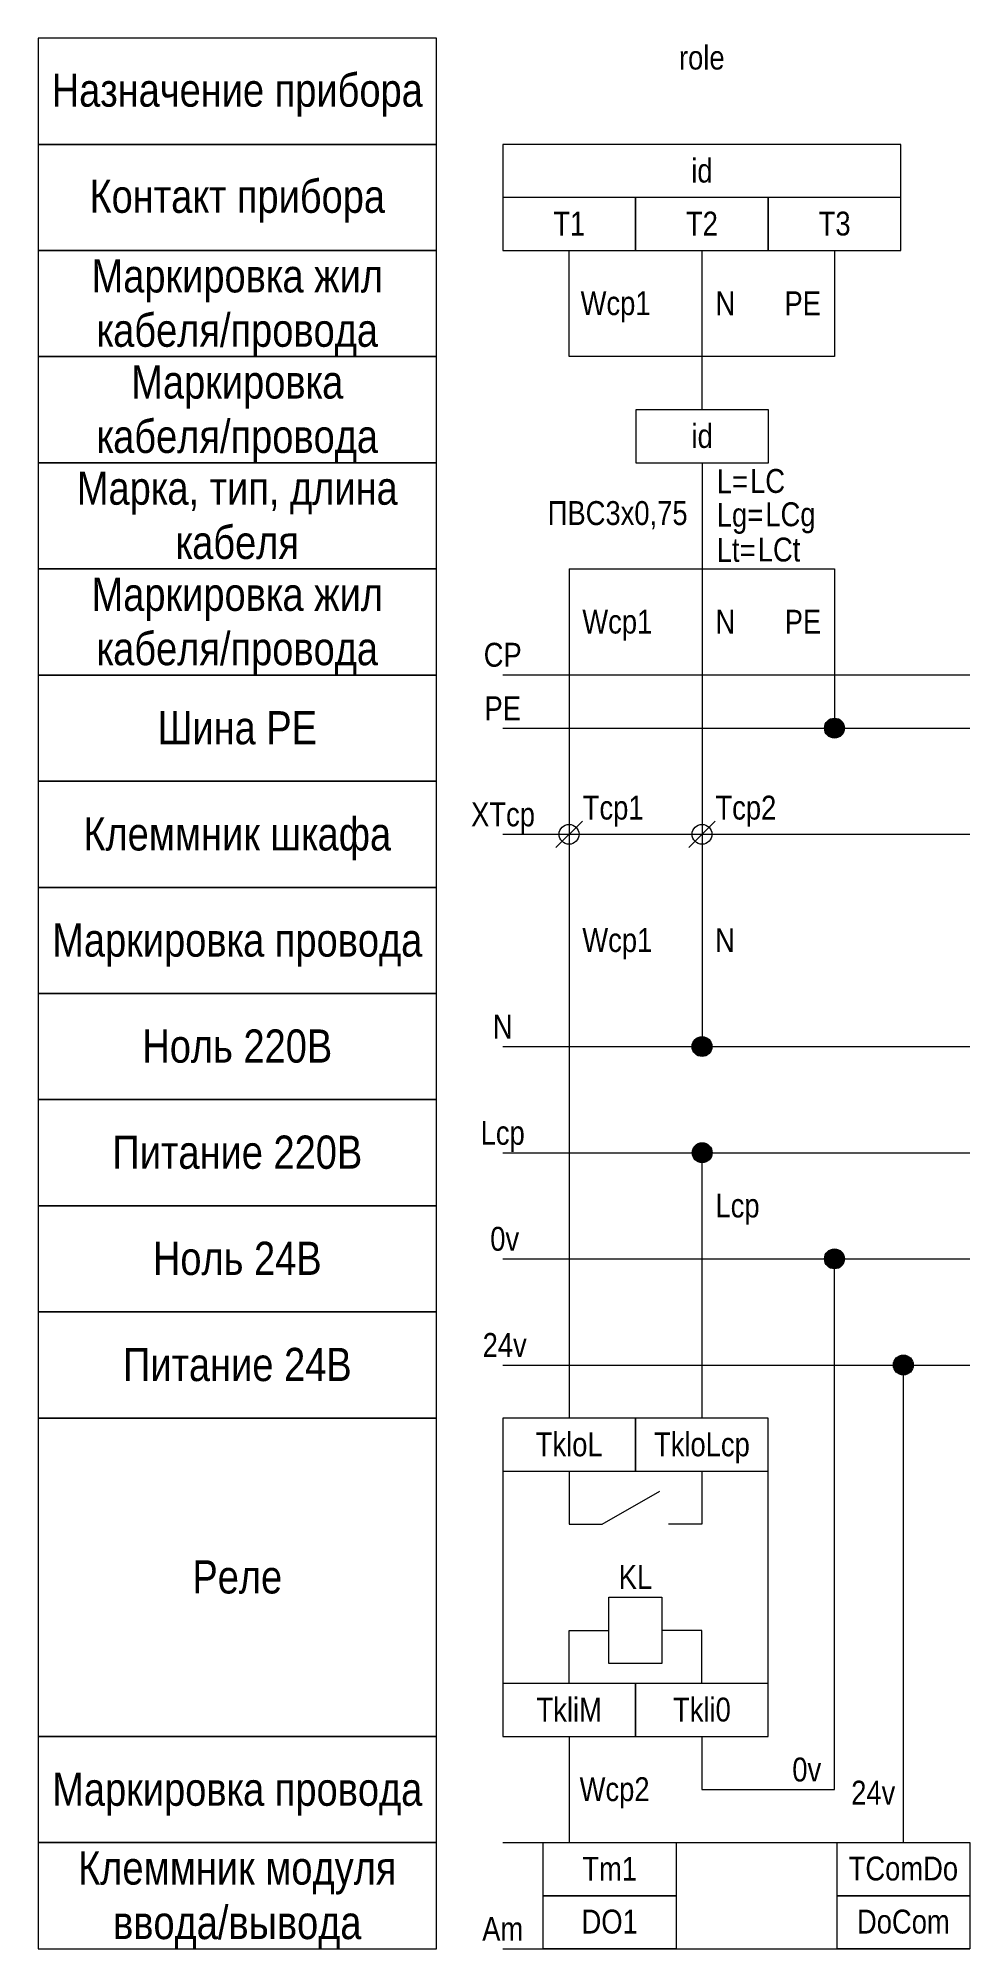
# Model space of a CAD drawing. Header units: millimetres. Extents: x 20 to 90, y -149 to -5.
import ezdxf

# ---------------------------------------------------------------- set-up
doc = ezdxf.new("R2010")
doc.units = ezdxf.units.MM
doc.header["$MEASUREMENT"] = 0
doc.linetypes.add('1_1', pattern=[2000, 1000, -1000])
doc.linetypes.add('4_2_1_2', pattern=[6702.777624, 3527.777672, -1763.888836, 0, -1411.111116])
for name, color, linetype in [('cp_names', 7, 'Continuous'), ('cp_params_do', 7, 'Continuous'), ('cp_static_do', 7, 'Continuous'), ('id_names', 7, 'Continuous'), ('id_params_do', 7, 'Continuous'), ('id_static_do', 7, 'Continuous')]:
    doc.layers.add(name, color=color, linetype=linetype)
doc.styles.add('СГЕНЕРИР_СТИЛЬ_1', font='ARIALN.TTF')

msp = doc.modelspace()

# ---------------------------------------------------------------- hatches: boundary and pattern name
at = {"layer": 'cp_static_do', "linetype": 'Continuous', "lineweight": 0, "true_color": 0x000000}
for points in [[(79.25, -57), (79.3, -57.29), (79.47, -57.53), (79.71, -57.69), (80, -57.75), (80.28, -57.69), (80.53, -57.53), (80.69, -57.29), (80.75, -57), (80.69, -56.71), (80.53, -56.47), (80.28, -56.31), (80, -56.25), (79.71, -56.31), (79.47, -56.47), (79.3, -56.71)], [(69.27, -81), (69.33, -81.29), (69.49, -81.53), (69.73, -81.69), (70.02, -81.75), (70.31, -81.69), (70.55, -81.53), (70.71, -81.29), (70.77, -81), (70.71, -80.71), (70.55, -80.47), (70.31, -80.31), (70.02, -80.25), (69.73, -80.31), (69.49, -80.47), (69.33, -80.71)], [(69.28, -89), (69.33, -89.29), (69.5, -89.53), (69.74, -89.69), (70.03, -89.75), (70.31, -89.69), (70.56, -89.53), (70.72, -89.29), (70.78, -89), (70.72, -88.71), (70.56, -88.47), (70.31, -88.31), (70.03, -88.25), (69.74, -88.31), (69.5, -88.47), (69.33, -88.71)], [(79.25, -97), (79.31, -97.29), (79.47, -97.53), (79.71, -97.69), (80, -97.75), (80.29, -97.69), (80.53, -97.53), (80.69, -97.29), (80.75, -97), (80.69, -96.71), (80.53, -96.47), (80.29, -96.31), (80, -96.25), (79.71, -96.31), (79.47, -96.47), (79.31, -96.71)], [(84.44, -105), (84.49, -105.29), (84.66, -105.53), (84.9, -105.69), (85.19, -105.75), (85.47, -105.69), (85.72, -105.53), (85.88, -105.29), (85.94, -105), (85.88, -104.71), (85.72, -104.47), (85.47, -104.31), (85.19, -104.25), (84.9, -104.31), (84.66, -104.47), (84.49, -104.71)]]:
    msp.add_hatch(color=18, dxfattribs=at).paths.add_polyline_path(points)

# ---------------------------------------------------------------- linework, layer by layer
at = {"layer": 'cp_names', "color": 7, "linetype": 'Continuous', "lineweight": 15, "ltscale": 100}
for points in [[(20, -53), (50, -53), (50, -45), (20, -45)], [(20, -61), (50, -61), (50, -53), (20, -53)], [(20, -69), (50, -69), (50, -61), (20, -61)], [(20, -77), (50, -77), (50, -69), (20, -69)], [(20, -85), (50, -85), (50, -77), (20, -77)], [(20, -93), (50, -93), (50, -85), (20, -85)], [(20, -101), (50, -101), (50, -93), (20, -93)], [(20, -109), (50, -109), (50, -101), (20, -101)], [(20, -133), (50, -133), (50, -109), (20, -109)], [(20, -141), (50, -141), (50, -133), (20, -133)], [(20, -149), (50, -149), (50, -141), (20, -141)]]:
    msp.add_lwpolyline(points, close=True, dxfattribs=at)
at = {"layer": 'cp_static_do', "color": 7, "linetype": 'Continuous', "lineweight": 15, "ltscale": 100}
for p, q in [((60, -45), (60, -65)), ((80, -45), (80, -56.25)), ((55, -57), (90.19, -57)), ((59, -66), (61, -64)), ((69.02, -66), (71.02, -64)), ((60, -65), (60, -109)), ((55, -81), (90.19, -81)), ((55, -89), (90.19, -89)), ((55, -97), (90.19, -97)), ((55, -105), (90.19, -105)), ((60, -133), (60, -141)), ((55, -141), (90.19, -141)), ((55, -149), (90.19, -149))]:
    msp.add_line(p, q, dxfattribs=at)
at = {"layer": 'cp_static_do', "color": 7, "linetype": '1_1', "lineweight": 15, "ltscale": 100}
msp.add_line((90.19, -53), (55, -53), dxfattribs=at)
at = {"layer": 'cp_static_do', "color": 7, "linetype": '4_2_1_2', "lineweight": 15, "ltscale": 100}
msp.add_line((55, -65), (90.19, -65), dxfattribs=at)
at = {"layer": 'cp_static_do', "color": 7, "linetype": 'Continuous', "lineweight": 15, "ltscale": 100}
for points in [[(60, -45), (80, -45)], [(70.03, -45), (70.02, -65)], [(60.01, -113), (60.01, -117), (62.5, -117), (66.83, -114.5)], [(70, -113), (70, -117), (67.5, -117)], [(60.01, -129), (60.01, -125), (63, -125)], [(70, -129), (70, -125), (67, -125)]]:
    msp.add_lwpolyline(points, dxfattribs=at)
at = {"layer": 'cp_static_do', "color": 7, "linetype": 'Continuous', "lineweight": 15, "ltscale": 100, "flags": 128}
for points in [[(70.02, -65), (70.02, -80.25)], [(70.03, -109), (70.03, -89.75)], [(70, -133), (70, -137), (80, -137), (80, -97.75)], [(85.19, -141), (85.19, -105.75)]]:
    msp.add_lwpolyline(points, dxfattribs=at)
at = {"layer": 'cp_static_do', "color": 7, "linetype": 'Continuous', "lineweight": 15, "ltscale": 100}
for points in [[(55, -133), (75, -133), (75, -109), (55, -109)], [(55, -113), (65, -113), (65, -109), (55, -109)], [(65, -113), (75, -113), (75, -109), (65, -109)], [(67, -122.5), (67, -127.5), (63, -127.5), (63, -122.5)], [(55, -133), (65, -133), (65, -129), (55, -129)], [(65, -133), (75, -133), (75, -129), (65, -129)], [(58.06, -141), (68.06, -141), (68.06, -145), (58.06, -145)], [(80.19, -141), (90.19, -141), (90.19, -145), (80.19, -145)], [(58.06, -145), (68.06, -145), (68.06, -149), (58.06, -149)], [(80.19, -145), (90.19, -145), (90.19, -149), (80.19, -149)]]:
    msp.add_lwpolyline(points, close=True, dxfattribs=at)
for centre in [(80, -57), (60, -65), (70.02, -65), (70.02, -81), (70.03, -89), (80, -97), (85.19, -105)]:
    msp.add_circle(centre, 0.75, dxfattribs=at)
at = {"layer": 'id_names', "color": 7, "linetype": 'Continuous', "lineweight": 15, "ltscale": 100}
for points in [[(20, -13), (50, -13), (50, -5), (20, -5)], [(20, -21), (50, -21), (50, -13), (20, -13)], [(20, -29), (50, -29), (50, -21), (20, -21)], [(20, -37), (50, -37), (50, -29), (20, -29)], [(20, -45), (50, -45), (50, -37), (20, -37)]]:
    msp.add_lwpolyline(points, close=True, dxfattribs=at)
at = {"layer": 'id_static_do', "color": 7, "linetype": 'Continuous', "lineweight": 15, "ltscale": 100}
msp.add_line((70.03, -33), (70.03, -21), dxfattribs=at)
for points in [[(55, -21), (85, -21), (85, -13), (55, -13)], [(55, -21), (65, -21), (65, -17), (55, -17)], [(65, -21), (75, -21), (75, -17), (65, -17)], [(75, -21), (85, -21), (85, -17), (75, -17)], [(65.03, -37), (75.03, -37), (75.03, -33), (65.03, -33)]]:
    msp.add_lwpolyline(points, close=True, dxfattribs=at)
for points in [[(80, -21), (80, -29), (60, -29), (60, -21)], [(70.03, -37), (70.03, -45)]]:
    msp.add_lwpolyline(points, dxfattribs=at)

# ---------------------------------------------------------------- texts
at = {"layer": 'cp_names', "color": 7, "linetype": 'Continuous', "lineweight": 15, "char_height": 2.5, "attachment_point": 2, "style": 'СГЕНЕРИР_СТИЛЬ_1'}
for s, insert, line_spacing_factor in [('\\A1;{\\pqc;\\fArial Narrow|b0|i0|c204|p34;Маркировка жил\\P\\pqc;\\fArial Narrow|b0|i0|c204|p34;кабеля/провода}', (35, -45.66), 0.982786), ('\\A1;{\\pqc;\\fArial Narrow|b0|i0|c204|p34;Клеммник модуля\\P\\pqc;\\fArial Narrow|b0|i0|c204|p34;ввода\\fArial Narrow|b0|i0|c204|p34;/вывода}', (35, -141.66), 0.985989)]:
    msp.add_mtext(s, dxfattribs=dict(at, insert=insert, line_spacing_factor=line_spacing_factor))
for s, insert in [('\\A1;{\\pqc;\\fArial Narrow|b0|i0|c204|p34;Шина PE}', (35, -55.72)), ('\\A1;{\\pqc;\\fArial Narrow|b0|i0|c204|p34;Клеммник\\fArial Narrow|b0|i0|c204|p34; шкафа}', (35, -63.72)), ('\\A1;{\\pqc;\\fArial Narrow|b0|i0|c204|p34;Маркировка \\fArial Narrow|b0|i0|c204|p34;провода}', (35, -71.72)), ('\\A1;{\\pqc;\\fArial Narrow|b0|i0|c204|p34;Ноль 220В}', (35, -79.71)), ('\\A1;{\\pqc;\\fArial Narrow|b0|i0|c204|p34;Питание\\fArial Narrow|b0|i0|c204|p34; 220В}', (35, -87.71)), ('\\A1;{\\pqc;\\fArial Narrow|b0|i0|c204|p34;Ноль 24\\fArial Narrow|b0|i0|c204|p34;В}', (35, -95.71)), ('\\A1;{\\pqc;\\fArial Narrow|b0|i0|c204|p34;Питание 2\\fArial Narrow|b0|i0|c204|p34;4\\fArial Narrow|b0|i0|c204|p34;В}', (35, -103.71)), ('\\A1;{\\pqc;\\fArial Narrow|b0|i0|c204|p34;Реле}', (35, -119.72)), ('\\A1;{\\pqc;\\fArial Narrow|b0|i0|c204|p34;Маркировка \\fArial Narrow|b0|i0|c204|p34;провода}', (35, -135.72))]:
    msp.add_mtext(s, dxfattribs=dict(at, insert=insert))
at = {"layer": 'cp_params_do', "color": 7, "linetype": 'Continuous', "lineweight": 15, "char_height": 1.8, "style": 'СГЕНЕРИР_СТИЛЬ_1'}
for s, insert, attachment_point in [('\\A1;{\\pql;\\fArial Narrow|b0|i0|c204|p34;Wcp1}', (61, -48.07), 1), ('\\A1;{\\pqc;\\fArial Narrow|b0|i0|c204|p34;CP}', (55, -50.57), 2), ('\\A1;{\\pqr;\\fArial Narrow|b0|i0|c204|p34;XTcp}', (57.43, -62.6), 3), ('\\A1;{\\pql;\\fArial Narrow|b0|i0|c204|p34;Tcp\\fArial Narrow|b0|i0|c204|p34;1}', (61.03, -62.09), 1), ('\\A1;{\\pql;\\fArial Narrow|b0|i0|c204|p34;Tcp\\fArial Narrow|b0|i0|c204|p34;2}', (71.03, -62.09), 1), ('\\A1;{\\pql;\\fArial Narrow|b0|i0|c204|p34;Wcp\\fArial Narrow|b0|i0|c204|p34;1}', (61, -72.07), 1), ('\\A1;{\\pqc;\\fArial Narrow|b0|i0|c204|p34;Lcp}', (55, -86.6), 2), ('\\A1;{\\pql;\\fArial Narrow|b0|i0|c204|p34;Lcp}', (71.03, -92.08), 1), ('\\A1;{\\pqc;\\fArial Narrow|b0|i0|c204|p34;0v}', (55.15, -94.59), 2), ('\\A1;{\\pqc;\\fArial Narrow|b0|i0|c204|p34;24\\fArial Narrow|b0|i0|c204|p34;v}', (55.15, -102.59), 2), ('\\A1;{\\pqc;\\fArial Narrow|b0|i0|c204|p34;TkloL}', (60.01, -110.08), 2), ('\\A1;{\\pqc;\\fArial Narrow|b0|i0|c204|p34;TkloLcp}', (70.01, -110.08), 2), ('\\A1;{\\pqc;\\fArial Narrow|b0|i0|c204|p34;KL}', (65, -120.08), 2), ('\\A1;{\\pqc;\\fArial Narrow|b0|i0|c204|p34;Tkli\\fArial Narrow|b0|i0|c204|p34;M}', (60.01, -130.08), 2), ('\\A1;{\\pqc;\\fArial Narrow|b0|i0|c204|p34;Tkli0}', (70.01, -130.07), 2), ('\\A1;{\\pqr;\\fArial Narrow|b0|i0|c204|p34;0v}', (79, -134.59), 3), ('\\A1;{\\pqc;\\fArial Narrow|b0|i0|c204|p34;Wcp\\fArial Narrow|b0|i0|c204|p34;2}', (63.43, -136.07), 2), ('\\A1;{\\pqc;\\fArial Narrow|b0|i0|c204|p34;24\\fArial Narrow|b0|i0|c204|p34;v}', (82.92, -136.33), 2), ('\\A1;{\\pqc;\\fArial Narrow|b0|i0|c204|p34;Tm\\fArial Narrow|b0|i0|c204|p34;1}', (63.06, -142.07), 2), ('\\A1;{\\pqc;\\fArial Narrow|b0|i0|c204|p34;T\\fArial Narrow|b0|i0|c204|p34;Com\\fArial Narrow|b0|i0|c204|p34;Do}', (85.19, -142.05), 2), ('\\A1;{\\pqc;\\fArial Narrow|b0|i0|c204|p34;A\\fArial Narrow|b0|i0|c204|p34;m}', (55, -146.6), 2), ('\\A1;{\\pqc;\\fArial Narrow|b0|i0|c204|p34;DO1}', (63.06, -146.05), 2), ('\\A1;{\\pqc;\\fArial Narrow|b0|i0|c204|p34;Do\\fArial Narrow|b0|i0|c204|p34;Com}', (85.19, -146.05), 2)]:
    msp.add_mtext(s, dxfattribs=dict(at, insert=insert, attachment_point=attachment_point))
at = {"layer": 'cp_static_do', "color": 7, "linetype": 'Continuous', "lineweight": 15, "char_height": 1.8, "style": 'СГЕНЕРИР_СТИЛЬ_1'}
for s, insert, attachment_point in [('\\A1;{\\pql;\\fArial Narrow|b0|i0|c204|p34;N}', (71.03, -48.08), 1), ('\\A1;{\\pqr;\\fArial Narrow|b0|i0|c204|p34;PE}', (79, -48.08), 3), ('\\A1;{\\pqc;\\fArial Narrow|b0|i0|c204|p34;PE}', (55, -54.6), 2), ('\\A1;{\\pql;\\fArial Narrow|b0|i0|c204|p34;N}', (71, -72.08), 1), ('\\A1;{\\pqc;\\fArial Narrow|b0|i0|c204|p34;N}', (55, -78.6), 2)]:
    msp.add_mtext(s, dxfattribs=dict(at, insert=insert, attachment_point=attachment_point))
at = {"layer": 'id_names', "color": 7, "linetype": 'Continuous', "lineweight": 15, "char_height": 2.5, "attachment_point": 2, "style": 'СГЕНЕРИР_СТИЛЬ_1'}
for s, insert in [('\\A1;{\\pqc;\\fArial Narrow|b0|i0|c204|p34;Назначение прибора}', (35, -7.66)), ('\\A1;{\\pqc;\\fArial Narrow|b0|i0|c204|p34;Контакт прибора}', (35, -15.66))]:
    msp.add_mtext(s, dxfattribs=dict(at, insert=insert))
for s, insert, line_spacing_factor in [('\\A1;{\\pqc;\\fArial Narrow|b0|i0|c204|p34;Маркировка жил\\P\\pqc;\\fArial Narrow|b0|i0|c204|p34;кабеля/провода}', (35, -21.66), 0.982786), ('\\A1;{\\pqc;\\fArial Narrow|b0|i0|c204|p34;Маркировка\\P\\pqc;\\fArial Narrow|b0|i0|c204|p34;кабеля/провода}', (35, -29.66), 0.982786), ('\\A1;{\\pqc;\\fArial Narrow|b0|i0|c204|p34;Марка, тип\\fArial Narrow|b0|i0|c204|p34;, длина\\P\\pqc;\\fArial Narrow|b0|i0|c204|p34;кабеля}', (35, -37.66), 0.98101)]:
    msp.add_mtext(s, dxfattribs=dict(at, insert=insert, line_spacing_factor=line_spacing_factor))
at = {"layer": 'id_params_do', "color": 7, "linetype": 'Continuous', "lineweight": 15, "insert": (70, -5.56), "char_height": 1.8, "width": 30, "attachment_point": 2, "style": 'СГЕНЕРИР_СТИЛЬ_1'}
msp.add_mtext('\\A1;{\\pqc;\\fArial Narrow|b0|i0|c204|p34;role}', dxfattribs=at)
at = {"layer": 'id_params_do', "color": 7, "linetype": 'Continuous', "lineweight": 15, "char_height": 1.8, "style": 'СГЕНЕРИР_СТИЛЬ_1'}
for s, insert, attachment_point in [('\\A1;{\\pqc;\\fArial Narrow|b0|i0|c204|p34;i\\fArial Narrow|b0|i0|c204|p34;d}', (70.01, -14.08), 2), ('\\A1;{\\pqc;\\fArial Narrow|b0|i0|c204|p34;T\\fArial Narrow|b0|i0|c204|p34;1}', (60.01, -18.07), 2), ('\\A1;{\\pqc;\\fArial Narrow|b0|i0|c204|p34;T2}', (70.01, -18.07), 2), ('\\A1;{\\pqc;\\fArial Narrow|b0|i0|c204|p34;T3}', (80.01, -18.07), 2), ('\\A1;{\\pql;\\fArial Narrow|b0|i0|c204|p34;Wcp\\fArial Narrow|b0|i0|c204|p34;1}', (60.87, -24.07), 1), ('\\A1;{\\pqc;\\fArial Narrow|b0|i0|c204|p34;i\\fArial Narrow|b0|i0|c204|p34;d}', (70.03, -34.08), 2), ('\\A1;{\\pql;\\fArial Narrow|b0|i0|c204|p34;LC}', (73.64, -37.47), 1), ('\\A1;{\\pql;\\fArial Narrow|b0|i0|c204|p34;LCg}', (74.79, -39.98), 1), ('\\A1;{\\pql;\\fArial Narrow|b0|i0|c204|p34;LCt}', (74.22, -42.64), 1)]:
    msp.add_mtext(s, dxfattribs=dict(at, insert=insert, attachment_point=attachment_point))
at = {"layer": 'id_static_do', "color": 7, "linetype": 'Continuous', "lineweight": 15, "char_height": 1.8, "attachment_point": 1, "style": 'СГЕНЕРИР_СТИЛЬ_1'}
for s, insert in [('\\A1;{\\pql;\\fArial Narrow|b0|i0|c204|p34;N}', (71.03, -24.08)), ('\\A1;{\\pql;\\fArial Narrow|b0|i0|c204|p34;PE}', (76.23, -24.08)), ('\\A1;{\\pql;\\fArial Narrow|b0|i0|c204|p34;L=}', (71.13, -37.5)), ('\\A1;{\\pql;\\fArial Narrow|b0|i0|c204|p34;Lg=}', (71.13, -40.02)), ('\\A1;{\\pql;\\fArial Narrow|b0|i0|c204|p34;Lt=}', (71.13, -42.67))]:
    msp.add_mtext(s, dxfattribs=dict(at, insert=insert))
at = {"layer": 'id_static_do', "color": 7, "linetype": 'Continuous', "lineweight": 40, "insert": (58.39, -39.89), "char_height": 1.8, "attachment_point": 1, "style": 'СГЕНЕРИР_СТИЛЬ_1'}
msp.add_mtext('\\A1;{\\pql;\\fArial Narrow|b0|i0|c204|p34;ПВС3\\fArial Narrow|b0|i0|c204|p34;х0,\\fArial Narrow|b0|i0|c204|p34;7\\fArial Narrow|b0|i0|c204|p34;5}', dxfattribs=at)

doc.saveas('drawing.dxf')
